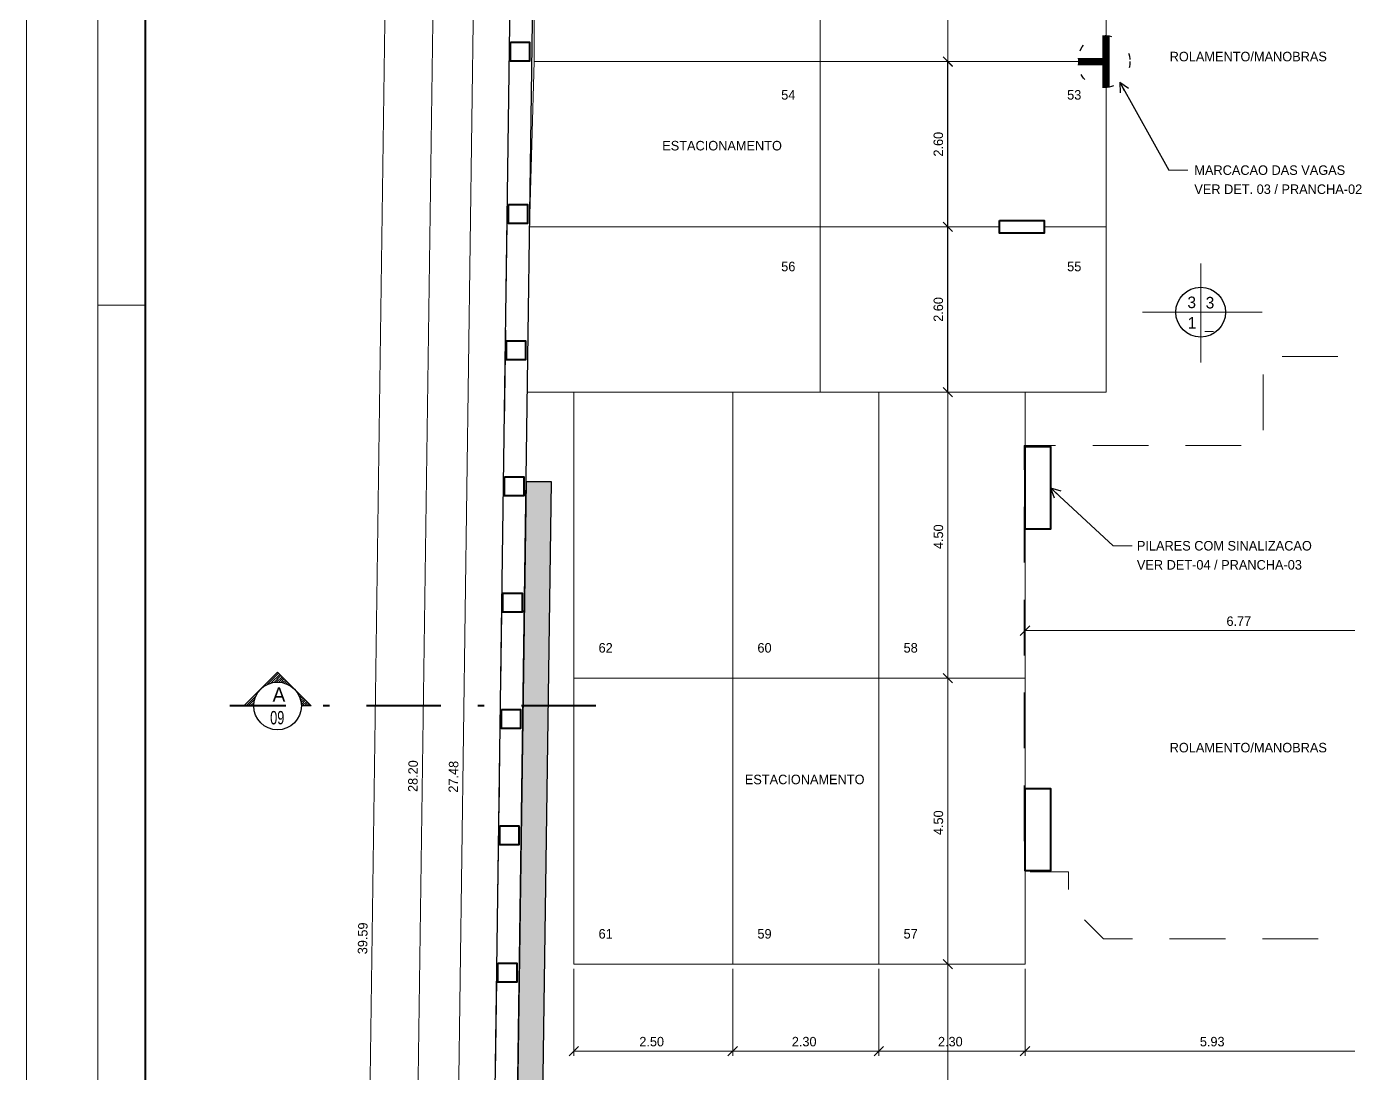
# Model space of a CAD drawing. Header units: metres. Extents: x -5.3 to 83.9, y -21.1 to 42.
# Drawn here: x -5.33 to 15.48, y 11.41 to 27.88 of the extents above; entities that cross this region are included whole.
import ezdxf
from ezdxf.enums import TextEntityAlignment as Align

# ---------------------------------------------------------------- set-up
doc = ezdxf.new("R2010")
doc.units = ezdxf.units.M
doc.header["$MEASUREMENT"] = 0
for name, pattern in [('DGN Style 1', [0.87779, 0.001461, -0.87633]), ('DGN Style 2', [1.46055, 0.87633, -0.58422]), ('DGN Style 3', [2.04477, 1.46055, -0.58422]), ('DGN Style 4', [2.33834, 1.16844, -0.58422, 0.001461, -0.58422])]:
    doc.linetypes.add(name, pattern=pattern)
for name, color, linetype, lineweight in [('Level 23', 7, 'Continuous', 0), ('Level 24', 7, 'Continuous', 0), ('Level 28', 7, 'Continuous', 0), ('Level 29', 7, 'Continuous', 0), ('Level 41', 7, 'Continuous', 0), ('Level 42', 7, 'Continuous', 0), ('Level 54', 7, 'Continuous', 0), ('Level 63', 7, 'Continuous', 0), ('Level 7', 7, 'Continuous', 0), ('Level 8', 7, 'Continuous', 0)]:
    doc.layers.add(name, color=color, linetype=linetype, lineweight=lineweight)
doc.styles.add('Style-CIVIL', font='CIVIL.shx')
doc.styles.add('Style-INTL_ENGINEERING', font='INTL_ENGINEERING.shx')
doc.dimstyles.get("Standard").update_dxf_attribs({"dimtxt": 0.18, "dimasz": 0.18, "dimexe": 0.18, "dimexo": 0.0625, "dimgap": 0.09, "dimtad": 0, "dimtih": 1, "dimtoh": 1, "dimdec": 4, "dimzin": 1, "dimdsep": 46, "dimtxsty": 'Standard', "dimcen": 0, "dimadec": 0, "dimazin": 0, "dimtfac": 1, "dimtdec": 4, "dimtofl": 0, "dimtmove": 0, "dimatfit": 3, "dimfxl": 0, "dimtolj": 1, "dimtzin": 1, "dimarcsym": 0})

# ---------------------------------------------------------------- blocks, each defined once
blk = doc.blocks.new('*D41')
at = {"layer": 'Defpoints'}
for p in [(8.09, 13.13), (9.175, 13.13), (9.175, 9.993), (8.541, 6.857)]:
    blk.add_point(p, dxfattribs=at)
at = {"layer": 'Level 23', "color": 2, "linetype": 'Continuous', "lineweight": 0}
for p, q in [((8.164, 13.13), (9.249, 13.13)), ((9.1, 13.204), (9.249, 13.055)), ((9.175, 6.857), (9.175, 13.13)), ((9.249, 6.782), (9.1, 6.931)), ((8.616, 6.857), (9.249, 6.857))]:
    blk.add_line(p, q, dxfattribs=at)
at = {"layer": 'Level 23', "color": 2, "linetype": 'Continuous', "lineweight": 0, "style": 'Style-INTL_ENGINEERING'}
blk.add_text('6.27', height=0.1492, rotation=90, dxfattribs=at).set_placement((9.026, 9.776), align=Align.MIDDLE_LEFT)
blk = doc.blocks.new('_Oblique')
at = {"color": 0, "linetype": 'ByBlock', "lineweight": -2}
blk.add_line((0.5, 0.5), (-0.5, -0.5), dxfattribs=at)
blk = doc.blocks.new('*D42')
at = {"layer": 'Defpoints'}
for p in [(9.175, 17.63), (9.24, 17.63), (9.175, 15.38), (8.09, 13.13)]:
    blk.add_point(p, dxfattribs=at)
at = {"layer": 'Level 23', "color": 2, "linetype": 'Continuous', "lineweight": 0}
for p, q in [((9.1, 17.704), (9.249, 17.555)), ((9.165, 17.63), (9.1, 17.63)), ((9.175, 13.13), (9.175, 17.63)), ((8.164, 13.13), (9.249, 13.13)), ((9.249, 13.055), (9.1, 13.204))]:
    blk.add_line(p, q, dxfattribs=at)
at = {"layer": 'Level 23', "color": 2, "linetype": 'Continuous', "lineweight": 0, "style": 'Style-INTL_ENGINEERING'}
blk.add_text('4.50', height=0.1492, rotation=90, dxfattribs=at).set_placement((9.026, 15.16), align=Align.MIDDLE_LEFT)
blk = doc.blocks.new('*D43')
at = {"layer": 'Defpoints'}
for p in [(9.175, 22.13), (9.414, 22.13), (9.175, 19.88), (9.24, 17.63)]:
    blk.add_point(p, dxfattribs=at)
at = {"layer": 'Level 23', "color": 2, "linetype": 'Continuous', "lineweight": 0}
for p, q in [((9.1, 22.204), (9.249, 22.055)), ((9.34, 22.13), (9.1, 22.13)), ((9.175, 17.63), (9.175, 22.13)), ((9.249, 17.555), (9.1, 17.704)), ((9.165, 17.63), (9.1, 17.63))]:
    blk.add_line(p, q, dxfattribs=at)
at = {"layer": 'Level 23', "color": 2, "linetype": 'Continuous', "lineweight": 0, "style": 'Style-INTL_ENGINEERING'}
blk.add_text('4.50', height=0.1492, rotation=90, dxfattribs=at).set_placement((9.026, 19.66), align=Align.MIDDLE_LEFT)
blk = doc.blocks.new('*D44')
at = {"layer": 'Defpoints', "color": 0, "linetype": 'Continuous', "lineweight": 13}
for p in [(9.175, 24.73), (9.99, 24.73), (9.414, 22.13)]:
    blk.add_point(p, dxfattribs=at)
at = {"layer": 'Level 23', "color": 2, "linetype": 'Continuous', "lineweight": 0}
for p, q in [((9.915, 24.73), (9.1, 24.73)), ((9.34, 22.13), (9.1, 22.13))]:
    blk.add_line(p, q, dxfattribs=at)
at = {"layer": 'Level 23', "color": 0, "linetype": 'Continuous', "lineweight": -2}
blk.add_line((9.175, 22.13), (9.175, 24.73), dxfattribs=at)
at = {"layer": 'Level 23', "color": 0, "linetype": 'Continuous', "lineweight": -2, "xscale": 0.14925, "yscale": 0.14925, "zscale": 0.14925}
for p, rotation in [((9.175, 24.73), 90), ((9.175, 22.13), 270)]:
    blk.add_blockref('_Oblique', p, dxfattribs=dict(at, rotation=rotation))
at = {"layer": 'Level 23', "color": 0, "linetype": 'Continuous', "lineweight": 0, "insert": (9.026, 23.43), "char_height": 0.1492, "attachment_point": 5, "rotation": 90, "style": 'Style-INTL_ENGINEERING'}
blk.add_mtext('2.60', dxfattribs=at)
blk = doc.blocks.new('*D45')
at = {"layer": 'Defpoints', "color": 0, "linetype": 'Continuous', "lineweight": 13}
for p in [(9.175, 27.33), (9.414, 27.33), (9.99, 24.73)]:
    blk.add_point(p, dxfattribs=at)
at = {"layer": 'Level 23', "color": 2, "linetype": 'Continuous', "lineweight": 0}
for p, q in [((9.34, 27.33), (9.1, 27.33)), ((9.915, 24.73), (9.1, 24.73))]:
    blk.add_line(p, q, dxfattribs=at)
at = {"layer": 'Level 23', "color": 0, "linetype": 'Continuous', "lineweight": -2}
blk.add_line((9.175, 24.73), (9.175, 27.33), dxfattribs=at)
at = {"layer": 'Level 23', "color": 0, "linetype": 'Continuous', "lineweight": -2, "xscale": 0.14925, "yscale": 0.14925, "zscale": 0.14925}
for p, rotation in [((9.175, 27.33), 90), ((9.175, 24.73), 270)]:
    blk.add_blockref('_Oblique', p, dxfattribs=dict(at, rotation=rotation))
at = {"layer": 'Level 23', "color": 0, "linetype": 'Continuous', "lineweight": 0, "insert": (9.026, 26.03), "char_height": 0.1492, "attachment_point": 5, "rotation": 90, "style": 'Style-INTL_ENGINEERING'}
blk.add_mtext('2.60', dxfattribs=at)
blk = doc.blocks.new('*D46')
at = {"layer": 'Defpoints'}
for p in [(9.175, 29.83), (9.414, 29.83), (9.175, 28.58), (9.414, 27.33)]:
    blk.add_point(p, dxfattribs=at)
at = {"layer": 'Level 23', "color": 2, "linetype": 'Continuous', "lineweight": 0}
for p, q in [((9.1, 29.904), (9.249, 29.755)), ((9.34, 29.83), (9.1, 29.83)), ((9.175, 27.33), (9.175, 29.83)), ((9.249, 27.255), (9.1, 27.404)), ((9.34, 27.33), (9.1, 27.33))]:
    blk.add_line(p, q, dxfattribs=at)
at = {"layer": 'Level 23', "color": 2, "linetype": 'Continuous', "lineweight": 0, "style": 'Style-INTL_ENGINEERING'}
blk.add_text('2.50', height=0.1492, rotation=90, dxfattribs=at).set_placement((9.026, 28.36), align=Align.MIDDLE_LEFT)
blk = doc.blocks.new('*D57')
at = {"layer": 'Defpoints'}
for p in [(2.358, 33.328), (0.116, 13.564), (-0.158, -6.228), (1.811, -6.255)]:
    blk.add_point(p, dxfattribs=at)
at = {"layer": 'Level 23', "color": 2, "linetype": 'Continuous', "lineweight": 0}
for p, q in [((0.389, 33.356), (-0.158, -6.228)), ((2.284, 33.33), (0.315, 33.357)), ((0.316, 33.431), (0.463, 33.28)), ((1.737, -6.254), (-0.232, -6.227)), ((-0.084, -6.303), (-0.231, -6.152))]:
    blk.add_line(p, q, dxfattribs=at)
at = {"layer": 'Level 23', "color": 2, "linetype": 'Continuous', "lineweight": 0, "style": 'Style-INTL_ENGINEERING'}
blk.add_text('39.59', height=0.1492, rotation=89.2083, dxfattribs=at).set_placement((-0.037, 13.285), align=Align.MIDDLE_LEFT)
blk = doc.blocks.new('*D59')
at = {"layer": 'Defpoints'}
for p in [(2.664, 29.83), (1.543, 16.106), (1.353, 2.369), (2.282, 2.357)]:
    blk.add_point(p, dxfattribs=at)
at = {"layer": 'Level 23', "color": 2, "linetype": 'Continuous', "lineweight": 0}
for p, q in [((1.733, 29.842), (1.353, 2.369)), ((2.59, 29.831), (1.659, 29.844)), ((1.66, 29.918), (1.807, 29.767)), ((2.208, 2.358), (1.279, 2.37)), ((1.427, 2.294), (1.28, 2.445))]:
    blk.add_line(p, q, dxfattribs=at)
at = {"layer": 'Level 23', "color": 2, "linetype": 'Continuous', "lineweight": 0, "style": 'Style-INTL_ENGINEERING'}
blk.add_text('27.48', height=0.1492, rotation=89.2083, dxfattribs=at).set_placement((1.391, 15.828), align=Align.MIDDLE_LEFT)
blk = doc.blocks.new('*D62')
at = {"layer": 'Defpoints'}
for p in [(2.314, 30.204), (0.907, 16.122), (0.712, 2.023), (1.925, 2.007)]:
    blk.add_point(p, dxfattribs=at)
at = {"layer": 'Level 23', "color": 2, "linetype": 'Continuous', "lineweight": 0}
for p, q in [((1.102, 30.221), (0.712, 2.023)), ((1.028, 30.296), (1.175, 30.145)), ((2.24, 30.205), (1.028, 30.222)), ((0.786, 1.948), (0.639, 2.099)), ((1.851, 2.008), (0.638, 2.024))]:
    blk.add_line(p, q, dxfattribs=at)
at = {"layer": 'Level 23', "color": 2, "linetype": 'Continuous', "lineweight": 0, "style": 'Style-INTL_ENGINEERING'}
blk.add_text('28.20', height=0.1492, rotation=89.2083, dxfattribs=at).set_placement((0.754, 15.838), align=Align.MIDDLE_LEFT)
blk = doc.blocks.new('*D118')
at = {"layer": 'Defpoints'}
for p in [(5.79, 13.13), (8.09, 13.13), (6.94, 11.761), (8.09, 11.761)]:
    blk.add_point(p, dxfattribs=at)
at = {"layer": 'Level 23', "color": 2, "linetype": 'Continuous', "lineweight": 0}
for p, q in [((5.79, 13.055), (5.79, 11.687)), ((8.09, 13.055), (8.09, 11.687)), ((5.715, 11.686), (5.864, 11.835)), ((5.79, 11.761), (8.09, 11.761)), ((8.164, 11.835), (8.015, 11.686))]:
    blk.add_line(p, q, dxfattribs=at)
at = {"layer": 'Level 23', "color": 2, "linetype": 'Continuous', "lineweight": 0, "style": 'Style-INTL_ENGINEERING'}
blk.add_text('2.30', height=0.1492, dxfattribs=at).set_placement((6.72, 11.91), align=Align.MIDDLE_LEFT)
blk = doc.blocks.new('*D119')
at = {"layer": 'Defpoints'}
for p in [(8.09, 13.13), (10.39, 13.13), (9.24, 11.761), (10.39, 11.761)]:
    blk.add_point(p, dxfattribs=at)
at = {"layer": 'Level 23', "color": 2, "linetype": 'Continuous', "lineweight": 0}
for p, q in [((8.09, 13.055), (8.09, 11.687)), ((10.39, 13.055), (10.39, 11.687)), ((8.015, 11.686), (8.164, 11.835)), ((8.09, 11.761), (10.39, 11.761)), ((10.464, 11.835), (10.315, 11.686))]:
    blk.add_line(p, q, dxfattribs=at)
at = {"layer": 'Level 23', "color": 2, "linetype": 'Continuous', "lineweight": 0, "style": 'Style-INTL_ENGINEERING'}
blk.add_text('2.30', height=0.1492, dxfattribs=at).set_placement((9.02, 11.91), align=Align.MIDDLE_LEFT)
blk = doc.blocks.new('*D120')
at = {"layer": 'Defpoints'}
for p in [(16.32, 13.545), (10.39, 13.13), (13.355, 11.761), (16.32, 11.761)]:
    blk.add_point(p, dxfattribs=at)
at = {"layer": 'Level 23', "color": 2, "linetype": 'Continuous', "lineweight": 0}
for p, q in [((16.32, 13.47), (16.32, 11.687)), ((10.39, 13.055), (10.39, 11.687)), ((10.315, 11.686), (10.464, 11.835)), ((10.39, 11.761), (16.32, 11.761)), ((16.394, 11.835), (16.245, 11.686))]:
    blk.add_line(p, q, dxfattribs=at)
at = {"layer": 'Level 23', "color": 2, "linetype": 'Continuous', "lineweight": 0, "style": 'Style-INTL_ENGINEERING'}
blk.add_text('5.93', height=0.1492, dxfattribs=at).set_placement((13.141, 11.91), align=Align.MIDDLE_LEFT)
blk = doc.blocks.new('*D117')
at = {"layer": 'Defpoints'}
for p in [(3.29, 13.13), (5.79, 13.13), (4.54, 11.761), (5.79, 11.761)]:
    blk.add_point(p, dxfattribs=at)
at = {"layer": 'Level 23', "color": 2, "linetype": 'Continuous', "lineweight": 0}
for p, q in [((3.29, 13.055), (3.29, 11.687)), ((5.79, 13.055), (5.79, 11.687)), ((3.215, 11.686), (3.364, 11.835)), ((3.29, 11.761), (5.79, 11.761)), ((5.864, 11.835), (5.715, 11.686))]:
    blk.add_line(p, q, dxfattribs=at)
at = {"layer": 'Level 23', "color": 2, "linetype": 'Continuous', "lineweight": 0, "style": 'Style-INTL_ENGINEERING'}
blk.add_text('2.50', height=0.1492, dxfattribs=at).set_placement((4.32, 11.91), align=Align.MIDDLE_LEFT)
blk = doc.blocks.new('*D188')
at = {"layer": 'Defpoints'}
for p in [(10.39, 18.377), (13.777, 18.377), (10.39, 17.63), (17.164, 17.409)]:
    blk.add_point(p, dxfattribs=at)
at = {"layer": 'Level 23', "color": 2, "linetype": 'Continuous', "lineweight": 0}
for p, q in [((10.315, 18.302), (10.464, 18.451)), ((10.39, 17.704), (10.39, 18.451)), ((17.164, 18.377), (10.39, 18.377)), ((17.239, 18.451), (17.09, 18.302)), ((17.164, 17.483), (17.164, 18.451))]:
    blk.add_line(p, q, dxfattribs=at)
at = {"layer": 'Level 23', "color": 2, "linetype": 'Continuous', "lineweight": 0, "style": 'Style-INTL_ENGINEERING'}
blk.add_text('6.77', height=0.1492, dxfattribs=at).set_placement((13.56, 18.525), align=Align.MIDDLE_LEFT)
blk = doc.blocks.new('*U225')
at = {"layer": 'Level 28', "color": 2, "linetype": 'Continuous', "lineweight": 30}
for p, q in [((-32.174, -0.068), (-31.644, 0.462)), ((-31.644, 0.462), (-31.114, -0.067)), ((-32.02, -0.068), (-32.174, -0.068)), ((-31.114, -0.067), (-31.269, -0.068))]:
    blk.add_line(p, q, dxfattribs=at)
at = {"layer": 'Level 28', "color": 2, "linetype": 'Continuous', "lineweight": 13}
for p, q in [((-31.801, 0.274), (-31.628, 0.446)), ((-31.745, 0.294), (-31.611, 0.428)), ((-31.7, 0.303), (-31.592, 0.412)), ((-31.661, 0.307), (-31.574, 0.393)), ((-31.626, 0.307), (-31.556, 0.375)), ((-31.594, 0.304), (-31.54, 0.358)), ((-31.563, 0.299), (-31.521, 0.338)), ((-31.535, 0.292), (-31.503, 0.323)), ((-31.508, 0.283), (-31.485, 0.305)), ((-31.484, 0.272), (-31.469, 0.287)), ((-31.46, 0.26), (-31.451, 0.269)), ((-31.439, 0.246), (-31.433, 0.252)), ((-31.418, 0.232), (-31.415, 0.234)), ((-31.399, 0.216), (-31.397, 0.217)), ((-32.141, -0.067), (-31.986, 0.089)), ((-32.105, -0.067), (-32.007, 0.034)), ((-31.347, 0.161), (-31.344, 0.164)), ((-31.333, 0.14), (-31.327, 0.146)), ((-31.319, 0.119), (-31.309, 0.128)), ((-31.307, 0.095), (-31.292, 0.11)), ((-31.295, 0.071), (-31.274, 0.093)), ((-31.286, 0.045), (-31.256, 0.074)), ((-31.278, 0.017), (-31.238, 0.058)), ((-31.272, -0.013), (-31.223, 0.039)), ((-31.269, -0.044), (-31.204, 0.021)), ((-31.257, -0.067), (-31.185, 0.004)), ((-32.07, -0.067), (-32.015, -0.011)), ((-32.034, -0.068), (-32.018, -0.05)), ((-31.222, -0.068), (-31.167, -0.013)), ((-31.187, -0.067), (-31.149, -0.031)), ((-31.151, -0.067), (-31.134, -0.049)), ((-31.116, -0.067), (-31.115, -0.067))]:
    blk.add_line(p, q, dxfattribs=at)
at = {"layer": 'Level 28', "color": 2, "linetype": 'DGN Style 4', "lineweight": 40}
blk.add_line((-26.638, -0.066), (-32.394, -0.067), dxfattribs=at)
at = {"layer": 'Level 28', "color": 2, "linetype": 'Continuous', "lineweight": 30}
blk.add_circle((-31.645, -0.068), 0.375, dxfattribs=at)
at = {"layer": 'Level 28', "color": 2, "linetype": 'Continuous', "lineweight": 13}
blk.add_arc((-31.645, -0.068), 0.375, 0.0007, 180.0007, dxfattribs=at)
for p in [(-31.38, 0.198), (-31.362, 0.18)]:
    blk.add_point(p, dxfattribs=at)
at = {"layer": 'Level 28', "color": 2, "linetype": 'Continuous', "lineweight": 30, "style": 'Style-INTL_ENGINEERING'}
blk.add_text('A', height=0.225, rotation=0.0007, dxfattribs=at).set_placement((-31.723, -0.001))
at = {"layer": 'Level 28', "color": 2, "linetype": 'Continuous', "lineweight": 13, "style": 'Style-INTL_ENGINEERING', "width": 0.714283}
blk.add_text('09', height=0.21, rotation=0.0007, dxfattribs=at).set_placement((-31.538, -0.252), align=Align.MIDDLE_RIGHT)
blk = doc.blocks.new('*U229')
at = {"layer": 'Level 24', "color": 30, "linetype": 'Continuous', "lineweight": 0}
for p, q in [((-0.113, 0.896), (0.112, 0.896)), ((-0.113, 0.866), (0.112, 0.866)), ((-0.113, 0.836), (0.112, 0.836)), ((-0.113, 0.806), (0.112, 0.806)), ((-0.113, 0.776), (0.112, 0.776)), ((-0.113, 0.746), (0.112, 0.746)), ((-0.113, 0.716), (0.112, 0.716)), ((-0.113, 0.686), (0.112, 0.686)), ((-0.113, 0.656), (0.112, 0.656)), ((-0.113, 0.626), (0.112, 0.626)), ((-0.113, 0.596), (0.112, 0.596)), ((-0.113, 0.566), (0.112, 0.566)), ((-0.113, 0.536), (0.112, 0.536)), ((-0.113, 0.506), (0.112, 0.506)), ((-0.113, 0.476), (0.112, 0.476)), ((-0.917, 0.033), (-0.917, -0.124)), ((-0.887, 0.033), (-0.887, -0.192)), ((-0.857, 0.033), (-0.857, -0.192)), ((-0.827, 0.033), (-0.827, -0.192)), ((-0.797, 0.033), (-0.796, -0.192)), ((-0.767, 0.033), (-0.767, -0.192)), ((-0.737, 0.033), (-0.737, -0.192)), ((-0.707, 0.033), (-0.707, -0.192)), ((-0.677, 0.033), (-0.677, -0.192)), ((-0.647, 0.033), (-0.647, -0.192)), ((-0.617, 0.033), (-0.617, -0.192)), ((-0.587, 0.033), (-0.587, -0.192)), ((-0.557, 0.033), (-0.557, -0.192)), ((-0.527, 0.033), (-0.527, -0.192)), ((-0.497, 0.033), (-0.496, -0.192)), ((-0.467, 0.033), (-0.467, -0.192)), ((-0.437, 0.033), (-0.437, -0.192)), ((-0.407, 0.033), (-0.407, -0.192)), ((-0.377, 0.033), (-0.377, -0.192)), ((-0.347, 0.033), (-0.346, -0.192)), ((-0.317, 0.033), (-0.317, -0.192)), ((-0.287, 0.033), (-0.287, -0.192)), ((-0.257, 0.033), (-0.257, -0.192)), ((-0.227, 0.033), (-0.227, -0.192)), ((-0.197, 0.033), (-0.196, -0.192)), ((-0.167, 0.033), (-0.167, -0.192)), ((-0.137, 0.033), (-0.137, -0.192)), ((-0.113, 0.356), (0.112, 0.356)), ((-0.113, 0.326), (0.112, 0.326)), ((-0.113, 0.266), (0.112, 0.266)), ((-0.113, 0.236), (0.112, 0.236)), ((-0.113, 0.206), (0.112, 0.206)), ((-0.113, 0.176), (0.112, 0.176)), ((-0.113, 0.146), (0.112, 0.146)), ((-0.113, 0.116), (0.112, 0.116)), ((-0.113, 0.086), (0.112, 0.086)), ((-0.113, 0.056), (0.112, 0.056)), ((-0.112, 0.446), (0.112, 0.446)), ((-0.113, 0.416), (0.112, 0.416)), ((-0.113, 0.386), (0.112, 0.386)), ((-0.113, 0.296), (0.112, 0.296)), ((-0.107, 0.033), (-0.107, -0.192)), ((-0.077, 0.033), (-0.077, -0.192)), ((-0.046, 0.033), (-0.046, -0.192)), ((-0.017, 0.033), (-0.017, -0.192)), ((0.013, 0.033), (0.013, -0.192)), ((0.043, 0.033), (0.043, -0.192)), ((0.073, 0.033), (0.073, -0.192)), ((0.103, 0.033), (0.104, -0.192)), ((0.133, 0.033), (0.133, -0.192)), ((0.163, 0.033), (0.163, -0.192)), ((0.193, 0.033), (0.193, -0.192)), ((0.223, 0.033), (0.223, -0.192)), ((0.253, 0.033), (0.254, -0.192)), ((0.283, 0.033), (0.283, -0.192)), ((0.313, 0.033), (0.313, -0.192)), ((0.343, 0.033), (0.343, -0.192)), ((0.373, 0.033), (0.373, -0.192)), ((0.403, 0.033), (0.404, -0.192)), ((0.433, 0.033), (0.433, -0.192)), ((0.463, 0.033), (0.463, -0.192)), ((0.493, 0.033), (0.493, -0.192)), ((0.523, 0.033), (0.523, -0.192)), ((0.553, 0.033), (0.554, -0.192)), ((0.583, 0.033), (0.583, -0.192)), ((0.613, 0.033), (0.613, -0.192)), ((0.643, 0.033), (0.643, -0.192)), ((0.673, 0.033), (0.673, -0.192)), ((0.703, 0.033), (0.704, -0.192)), ((0.733, 0.033), (0.733, -0.192)), ((0.763, 0.033), (0.763, -0.192)), ((0.793, 0.033), (0.793, -0.192)), ((0.823, 0.033), (0.823, -0.192)), ((0.853, 0.033), (0.854, -0.192)), ((0.883, 0.033), (0.883, -0.192)), ((0.913, 0.033), (0.913, -0.145))]:
    blk.add_line(p, q, dxfattribs=at)
at = {"layer": 'Level 24', "color": 30, "linetype": 'Continuous', "lineweight": 0, "flags": 128}
for points in [[(-0.113, 0.918), (-0.113, 0.033), (0.112, 0.033), (0.112, 0.918)], [(-0.924, 0.033), (0.924, 0.033)], [(0.905, -0.192), (-0.905, -0.192)]]:
    blk.add_lwpolyline(points, dxfattribs=at)
at = {"layer": 'Level 24', "color": 7, "linetype": 'DGN Style 1', "lineweight": 30}
blk.add_circle((0, 0), 0.925, dxfattribs=at)
blk = doc.blocks.new('TerminatorOpen')
at = {"color": 0, "linetype": 'ByBlock', "lineweight": -2}
for q in [(-1, 0.5), (-1, 0), (-1, -0.5)]:
    blk.add_line((0, 0), q, dxfattribs=at)
blk = doc.blocks.new('INDESP')
at = {"linetype": 'Continuous', "lineweight": 0}
for p, q in [((0.01506, -0.01301), (0.01506, 0.01257)), ((0, 0), (0.03099, 0))]:
    blk.add_line(p, q, dxfattribs=at)
at = {"linetype": 'Continuous', "lineweight": 13}
blk.add_line((0.0221, 0), (0.02212, 0.00002), dxfattribs=at)
at = {"linetype": 'Continuous', "lineweight": 30}
blk.add_circle((0.01506, -0.00001), 0.00645, dxfattribs=at)
at = {"linetype": 'Continuous', "lineweight": 30, "style": 'Style-CIVIL'}
for p in [(0.01162, 0.00103), (0.01636, 0.00095)]:
    blk.add_text('3', height=0.003, dxfattribs=at).set_placement(p)
for tag, p in [('INDESP_479988', (0.01169, -0.00428)), ('INDESP_479989', (0.01613, -0.00428))]:
    blk.add_attdef(tag, p, '', height=0.003, dxfattribs=at)

msp = doc.modelspace()

# ---------------------------------------------------------------- hatches: boundary and pattern name
at = {"layer": 'Level 42', "linetype": 'Continuous', "lineweight": 30}
h = msp.add_hatch(dxfattribs=at)
h.set_pattern_fill('AR-CONC', scale=0.05, style=0)
h.set_pattern_definition([(50, (2.3713, 8.7563), (0.35863, -0.031376), [0.0375, -0.4125]), (355, (2.3713, 8.7563), (-0.069376, 0.376096), [0.03, -0.33]), (100.4514, (2.40117, 8.7537), (0.289255, 0.34472), [0.03187, -0.350571]), (46.184, (2.3713, 8.8563), (0.53362, -0.08276), [0.05625, -0.61875]), (96.6356, (2.41576, 8.8494), (0.467331, 0.48706), [0.047805, -0.525857]), (351.184, (2.3713, 8.8563), (0.46733, 0.48706), [0.045, -0.495]), (21, (2.4213, 8.8313), (0.2984535, -0.2013094), [0.0375, -0.4125]), (326, (2.4213, 8.8313), (0.121658, 0.362575), [0.03, -0.33]), (71.4514, (2.44616, 8.81453), (0.420111, 0.161265), [0.03187, -0.350571]), (37.5, (2.37129, 8.75631), (0.0060799, 0.1664469), [0, -0.326, 0, -0.335, 0, -0.33125]), (7.5, (2.37129, 8.75631), (0.1315348, 0.1972059), [0, -0.191, 0, -0.3185, 0, -0.12625]), (327.5, (2.25979, 8.75631), (0.2669112, -0.0112774), [0, -0.125, 0, -0.39, 0, -0.5175]), (317.5, (2.20979, 8.7563), (0.291593, 0.0500525), [0, -0.1625, 0, -0.259, 0, -0.3675])])
h.paths.add_polyline_path([(2.371, 8.756), (2.771, 8.756), (2.937, 20.72), (2.537, 20.72)])

# ---------------------------------------------------------------- linework, layer by layer
at = {"layer": 'Level 24', "color": 2, "linetype": 'Continuous', "lineweight": 0}
for p, q in [((12.652, 25.622), (12.952, 25.622)), ((12.075, 19.712), (11.775, 19.712))]:
    msp.add_line(p, q, dxfattribs=at)
at = {"layer": 'Level 41', "color": 91, "linetype": 'Continuous', "lineweight": 40, "flags": 128}
for points in [[(9.99, 24.83), (10.69, 24.83), (10.69, 24.63), (9.99, 24.63)], [(10.39, 21.275), (10.79, 21.275), (10.79, 19.975), (10.39, 19.975)], [(10.39, 15.895), (10.79, 15.895), (10.79, 14.595), (10.39, 14.595)]]:
    msp.add_lwpolyline(points, close=True, dxfattribs=at)
at = {"layer": 'Level 42', "color": 2, "linetype": 'Continuous', "lineweight": 40, "flags": 128}
for points in [[(2.294, 27.635), (2.594, 27.635), (2.594, 27.335), (2.294, 27.335)], [(2.259, 25.08), (2.559, 25.08), (2.559, 24.78), (2.259, 24.78)], [(9.99, 24.83), (10.69, 24.83), (10.69, 24.63), (9.99, 24.63)], [(2.229, 22.935), (2.529, 22.935), (2.529, 22.635), (2.229, 22.635)], [(10.39, 21.275), (10.79, 21.275), (10.79, 19.975), (10.39, 19.975)], [(2.2, 20.795), (2.5, 20.795), (2.5, 20.495), (2.2, 20.495)], [(2.174, 18.965), (2.474, 18.965), (2.474, 18.665), (2.174, 18.665)], [(2.149, 17.135), (2.449, 17.135), (2.449, 16.835), (2.149, 16.835)], [(10.39, 15.895), (10.79, 15.895), (10.79, 14.595), (10.39, 14.595)], [(2.124, 15.305), (2.424, 15.305), (2.424, 15.005), (2.124, 15.005)], [(2.094, 13.145), (2.394, 13.145), (2.394, 12.845), (2.094, 12.845)]]:
    msp.add_lwpolyline(points, close=True, dxfattribs=at)
at = {"layer": 'Level 42', "color": 7, "linetype": 'Continuous', "lineweight": 30, "flags": 128}
msp.add_lwpolyline([(2.371, 8.756), (2.771, 8.756), (2.937, 20.72), (2.537, 20.72)], close=True, dxfattribs=at)
at = {"layer": 'Level 54', "color": 131, "linetype": 'DGN Style 3', "lineweight": 0, "flags": 128}
msp.add_lwpolyline([(2.358, 33.328), (1.811, -6.255), (18.717, -6.212), (31.612, -6.518), (38.43, -6.548), (45.404, -6.752), (59.403, -7.053), (58.938, 33.63), (45.693, 33.468), (39.328, 33.473), (32.09, 33.353), (18.933, 33.013)], close=True, dxfattribs=at)
at = {"layer": 'Level 63', "color": 131, "linetype": 'Continuous', "lineweight": 0}
for p, q in [((-4.2, 1.22), (-4.2, 42.021)), ((-4.2, 23.495), (-3.45, 23.495))]:
    msp.add_line(p, q, dxfattribs=at)
at = {"layer": 'Level 63', "color": 131, "linetype": 'Continuous', "lineweight": 40}
msp.add_line((-3.45, -20.305), (-3.45, 41.271), dxfattribs=at)
at = {"layer": 'Level 63', "color": 131, "linetype": 'Continuous', "lineweight": 0, "flags": 128}
msp.add_lwpolyline([(83.851, 42.02), (-5.325, 42.02), (-5.325, -21.055), (83.851, -21.055)], close=True, dxfattribs=at)
at = {"layer": 'Level 63', "color": 131, "linetype": 'Continuous', "lineweight": 13, "flags": 128}
msp.add_lwpolyline([(75.601, -20.306), (-3.45, -20.306), (-3.45, 41.271), (75.601, 41.271)], close=True, dxfattribs=at)
at = {"layer": 'Level 7', "color": 7, "linetype": 'Continuous', "lineweight": 30}
msp.add_line((2.282, 2.357), (2.664, 29.854), dxfattribs=at)
at = {"layer": 'Level 7', "color": 7, "linetype": 'Continuous', "lineweight": 30, "flags": 128}
msp.add_lwpolyline([(59.296, 2.007), (1.925, 2.007), (2.314, 30.204)], dxfattribs=at)
at = {"layer": 'Level 8', "color": 7, "linetype": 'Continuous', "lineweight": 13, "flags": 128}
for points in [[(2.664, 29.83), (2.664, 27.33), (7.164, 27.33), (7.164, 29.83)], [(7.164, 29.83), (7.164, 27.33), (11.664, 27.33), (11.664, 29.83)], [(2.664, 27.33), (2.593, 24.73), (7.164, 24.73), (7.164, 27.33)], [(2.593, 24.73), (2.557, 22.13), (7.164, 22.13), (7.164, 24.73)], [(5.79, 22.13), (3.29, 22.13), (3.29, 17.63), (5.79, 17.63)], [(8.09, 22.13), (5.79, 22.13), (5.79, 17.63), (8.09, 17.63)], [(10.39, 22.13), (8.09, 22.13), (8.09, 17.63), (10.39, 17.63)], [(5.79, 17.63), (3.29, 17.63), (3.29, 13.13), (5.79, 13.13)], [(8.09, 17.63), (5.79, 17.63), (5.79, 13.13), (8.09, 13.13)], [(10.39, 17.63), (8.09, 17.63), (8.09, 13.13), (10.39, 13.13)]]:
    msp.add_lwpolyline(points, close=True, dxfattribs=at)
for points in [[(10.69, 24.73), (11.664, 24.73), (11.664, 27.33), (7.164, 27.33), (7.164, 24.73), (9.99, 24.73)], [(9.99, 24.73), (7.164, 24.73), (7.164, 22.13), (11.664, 22.13), (11.664, 24.73), (10.69, 24.73)]]:
    msp.add_lwpolyline(points, dxfattribs=at)
at = {"layer": 'Level 8', "color": 7, "linetype": 'DGN Style 2', "lineweight": 0, "flags": 128}
msp.add_lwpolyline([(33.725, 21.939), (38.035, 21.939), (38.035, 22.689), (46.865, 22.689), (46.865, 21.289), (50.625, 21.289), (50.625, 14.579), (49.925, 14.579), (49.925, 14.079), (49.375, 13.529), (39.847, 13.529), (39.227, 12.909), (31.911, 12.909), (31.694, 13.126), (29.305, 13.126), (29.088, 12.909), (21.772, 12.909), (21.152, 13.529), (11.625, 13.529), (11.075, 14.079), (11.075, 14.579), (10.375, 14.579), (10.375, 21.289), (14.135, 21.289), (14.135, 22.689), (22.965, 22.689), (22.965, 21.939), (27.274, 21.939), (27.274, 26.725), (33.724, 26.725), (33.725, 21.939)], dxfattribs=at)

# ---------------------------------------------------------------- block references
at = {"layer": 'Level 24', "color": 7, "linetype": 'DGN Style 1', "lineweight": 30, "xscale": 0.4443999482362004, "yscale": 0.4443999482362004, "zscale": 0.4443999482362004, "rotation": 90.00240148288783}
msp.add_blockref('*U229', (11.629, 27.33), dxfattribs=at)
at = {"layer": 'Level 28', "color": 2, "linetype": 'Continuous', "lineweight": 30}
msp.add_blockref('*U225', (30.271, 17.259), dxfattribs=at)
at = {"layer": 'Level 29', "color": 4, "linetype": 'Continuous', "lineweight": 30}
ref = msp.add_blockref('INDESP', (12.239, 23.388), dxfattribs=dict(at, xscale=60.75003259634549, yscale=60.75003259634549, zscale=60.75003259634549))
ref.add_attrib('INDESP_479988', '1', (12.949, 23.128), dxfattribs={"color": 4, "linetype": 'Continuous', "lineweight": 30, "height": 0.182, "style": 'Style-CIVIL'})
ref.add_attrib('INDESP_479989', '_', (13.219, 23.128), dxfattribs={"color": 4, "linetype": 'Continuous', "lineweight": 30, "height": 0.182, "style": 'Style-CIVIL'})

# ---------------------------------------------------------------- texts
at = {"layer": 'Level 24', "color": 2, "linetype": 'Continuous', "lineweight": 13, "char_height": 0.15}
for s, insert, attachment_point, line_spacing_factor, style in [('ROLAMENTO/MANOBRAS\\P', (13.903, 27.408), 5, 1.200006, 'Style-INTL_ENGINEERING'), ('54\\P', (6.664, 26.805), 5, 1.200006, 'Style-INTL_ENGINEERING'), ('53\\P', (11.164, 26.805), 5, 1.200006, 'Style-INTL_ENGINEERING'), ('ESTACIONAMENTO\\P', (5.622, 26.006), 5, 1.200006, 'Style-INTL_ENGINEERING'), ('MARCACAO DAS VAGAS\\PVER DET. 03 / PRANCHA-02\\P', (13.054, 25.697), 1, 1.2, 'Style-CIVIL'), ('56\\P', (6.664, 24.105), 5, 1.200006, 'Style-INTL_ENGINEERING'), ('55\\P', (11.164, 24.105), 5, 1.200006, 'Style-INTL_ENGINEERING'), ('PILARES COM SINALIZACAO\\PVER DET-04 / PRANCHA-03\\P', (12.15, 19.787), 1, 1.2, 'Style-CIVIL'), ('62\\P', (3.79, 18.105), 5, 1.200006, 'Style-INTL_ENGINEERING'), ('60\\P', (6.29, 18.105), 5, 1.200006, 'Style-INTL_ENGINEERING'), ('58\\P', (8.59, 18.105), 5, 1.200006, 'Style-INTL_ENGINEERING'), ('ROLAMENTO/MANOBRAS\\P', (13.903, 16.535), 5, 1.200006, 'Style-INTL_ENGINEERING'), ('ESTACIONAMENTO\\P', (6.922, 16.034), 5, 1.200006, 'Style-INTL_ENGINEERING'), ('61\\P', (3.79, 13.605), 5, 1.200006, 'Style-INTL_ENGINEERING'), ('59\\P', (6.29, 13.605), 5, 1.200006, 'Style-INTL_ENGINEERING'), ('57\\P', (8.59, 13.605), 5, 1.200006, 'Style-INTL_ENGINEERING')]:
    msp.add_mtext(s, dxfattribs=dict(at, insert=insert, attachment_point=attachment_point, line_spacing_factor=line_spacing_factor, style=style))

# ---------------------------------------------------------------- dimensions: what is measured, and where the dimension line sits
at = {"layer": 'Level 23', "color": 2, "linetype": 'Continuous', "lineweight": 0}
for base, p1, p2, angle, override, picture, middle in [((-0.158, -6.228), (2.358, 33.328), (1.811, -6.255), 269.2083, {"dimtxt": 0.14925, "dimasz": 0.14925, "dimexe": 0.07425, "dimexo": 0.07425, "dimgap": 0.07425, "dimtad": 1, "dimtih": 0, "dimtoh": 0, "dimdec": 2, "dimzin": 3, "dimtxsty": 'Style-INTL_ENGINEERING', "dimblk": 'Oblique', "dimclre": 2, "dimtdec": 2, "dimatfit": 1, "dimtolj": 0, "dimtzin": 3, "dimlwe": 0}, '*D57', (0.116, 13.564)), ((0.712, 2.023), (2.314, 30.204), (1.925, 2.007), 269.2083, {"dimtxt": 0.14925, "dimasz": 0.14925, "dimexe": 0.07425, "dimexo": 0.07425, "dimgap": 0.07425, "dimtad": 1, "dimtih": 0, "dimtoh": 0, "dimdec": 2, "dimzin": 3, "dimtxsty": 'Style-INTL_ENGINEERING', "dimblk": 'Oblique', "dimclre": 2, "dimtdec": 2, "dimatfit": 1, "dimtolj": 0, "dimtzin": 3, "dimlwe": 0}, '*D62', (0.907, 16.122)), ((1.353, 2.369), (2.664, 29.83), (2.282, 2.357), 269.2083, {"dimtxt": 0.14925, "dimasz": 0.14925, "dimexe": 0.07425, "dimexo": 0.07425, "dimgap": 0.07425, "dimtad": 1, "dimtih": 0, "dimtoh": 0, "dimdec": 2, "dimzin": 3, "dimtxsty": 'Style-INTL_ENGINEERING', "dimblk": 'Oblique', "dimclre": 2, "dimtdec": 2, "dimatfit": 1, "dimtolj": 0, "dimtzin": 3, "dimlwe": 0}, '*D59', (1.543, 16.106)), ((9.175, 29.83), (9.414, 27.33), (9.414, 29.83), 90, {"dimtxt": 0.14925, "dimasz": 0.14925, "dimexe": 0.07425, "dimexo": 0.07425, "dimgap": 0.07425, "dimtad": 1, "dimtih": 0, "dimtoh": 0, "dimdec": 2, "dimzin": 3, "dimtxsty": 'Style-INTL_ENGINEERING', "dimblk": 'Oblique', "dimclre": 2, "dimtdec": 2, "dimatfit": 1, "dimtolj": 0, "dimtzin": 3, "dimlwe": 0}, '*D46', (9.175, 28.58)), ((9.175, 27.33), (9.99, 24.73), (9.414, 27.33), 90, {"dimtxt": 0.14925, "dimasz": 0.14925, "dimexe": 0.07425, "dimexo": 0.07425, "dimgap": 0.07425, "dimtad": 1, "dimtih": 0, "dimtoh": 0, "dimdec": 2, "dimzin": 3, "dimtxsty": 'Style-INTL_ENGINEERING', "dimblk": 'Oblique', "dimclre": 2, "dimtdec": 2, "dimatfit": 1, "dimtolj": 0, "dimtzin": 3, "dimlwe": 0}, '*D45', (9.026, 26.03)), ((9.175, 24.73), (9.414, 22.13), (9.99, 24.73), 90, {"dimtxt": 0.14925, "dimasz": 0.14925, "dimexe": 0.07425, "dimexo": 0.07425, "dimgap": 0.07425, "dimtad": 1, "dimtih": 0, "dimtoh": 0, "dimdec": 2, "dimzin": 3, "dimtxsty": 'Style-INTL_ENGINEERING', "dimblk": 'Oblique', "dimclre": 2, "dimtdec": 2, "dimatfit": 1, "dimtolj": 0, "dimtzin": 3, "dimlwe": 0}, '*D44', (9.026, 23.43)), ((9.175, 22.13), (9.24, 17.63), (9.414, 22.13), 90, {"dimtxt": 0.14925, "dimasz": 0.14925, "dimexe": 0.07425, "dimexo": 0.07425, "dimgap": 0.07425, "dimtad": 1, "dimtih": 0, "dimtoh": 0, "dimdec": 2, "dimzin": 3, "dimtxsty": 'Style-INTL_ENGINEERING', "dimblk": 'Oblique', "dimclre": 2, "dimtdec": 2, "dimatfit": 1, "dimtolj": 0, "dimtzin": 3, "dimlwe": 0}, '*D43', (9.175, 19.88)), ((10.39, 18.377), (17.164, 17.409), (10.39, 17.63), 180, {"dimtxt": 0.14925, "dimasz": 0.14925, "dimexe": 0.07425, "dimexo": 0.07425, "dimgap": 0.07425, "dimtad": 1, "dimtih": 0, "dimtoh": 0, "dimdec": 2, "dimzin": 7, "dimtxsty": 'Style-INTL_ENGINEERING', "dimblk": 'Oblique', "dimclre": 2, "dimtdec": 2, "dimatfit": 1, "dimtolj": 0, "dimtzin": 7, "dimlwe": 0}, '*D188', (13.777, 18.377)), ((9.175, 17.63), (8.09, 13.13), (9.24, 17.63), 90, {"dimtxt": 0.14925, "dimasz": 0.14925, "dimexe": 0.07425, "dimexo": 0.07425, "dimgap": 0.07425, "dimtad": 1, "dimtih": 0, "dimtoh": 0, "dimdec": 2, "dimzin": 3, "dimtxsty": 'Style-INTL_ENGINEERING', "dimblk": 'Oblique', "dimclre": 2, "dimtdec": 2, "dimatfit": 1, "dimtolj": 0, "dimtzin": 3, "dimlwe": 0}, '*D42', (9.175, 15.38)), ((9.175, 13.13), (8.541, 6.857), (8.09, 13.13), 90, {"dimtxt": 0.14925, "dimasz": 0.14925, "dimexe": 0.07425, "dimexo": 0.07425, "dimgap": 0.07425, "dimtad": 1, "dimtih": 0, "dimtoh": 0, "dimdec": 2, "dimzin": 3, "dimtxsty": 'Style-INTL_ENGINEERING', "dimblk": 'Oblique', "dimclre": 2, "dimtdec": 2, "dimatfit": 1, "dimtolj": 0, "dimtzin": 3, "dimlwe": 0}, '*D41', (9.175, 9.993))]:
    dim = msp.add_linear_dim(base=base, p1=p1, p2=p2, angle=angle, dimstyle='Standard', override=override, dxfattribs=at)
    dim.commit()
    dim.dimension.update_dxf_attribs({"geometry": picture, "text_midpoint": middle})
for base, p1, p2, picture, middle in [((16.32, 11.761), (10.39, 13.13), (16.32, 13.545), '*D120', (13.355, 11.761)), ((5.79, 11.761), (3.29, 13.13), (5.79, 13.13), '*D117', (4.54, 11.761)), ((8.09, 11.761), (5.79, 13.13), (8.09, 13.13), '*D118', (6.94, 11.761)), ((10.39, 11.761), (8.09, 13.13), (10.39, 13.13), '*D119', (9.24, 11.761))]:
    dim = msp.add_linear_dim(base=base, p1=p1, p2=p2, dimstyle='Standard', override={"dimtxt": 0.14925, "dimasz": 0.14925, "dimexe": 0.07425, "dimexo": 0.07425, "dimgap": 0.07425, "dimtad": 1, "dimtih": 0, "dimtoh": 0, "dimdec": 2, "dimzin": 3, "dimtxsty": 'Style-INTL_ENGINEERING', "dimblk": 'Oblique', "dimclre": 2, "dimtdec": 2, "dimatfit": 1, "dimtolj": 0, "dimtzin": 3, "dimlwe": 0}, dxfattribs=at)
    dim.commit()
    dim.dimension.update_dxf_attribs({"geometry": picture, "text_midpoint": middle})

# ---------------------------------------------------------------- leaders
msp.add_leader([(10.79, 20.625), (11.775, 19.712)], dimstyle='Standard', override={"dimtxt": 0.15, "dimasz": 0.15, "dimgap": 0, "dimtad": 1, "dimtxsty": 'Style-INTL_ENGINEERING', "dimldrblk": 'TerminatorOpen'}, dxfattribs=at)
at = {"layer": 'Level 24', "color": 2, "linetype": 'Continuous', "lineweight": 0}
msp.add_leader([(11.879, 27.004), (12.652, 25.622)], dimstyle='Standard', override={"dimtxt": 0.15, "dimasz": 0.15, "dimgap": 0, "dimtad": 1, "dimtxsty": 'Style-CIVIL', "dimldrblk": 'TerminatorOpen'}, dxfattribs=at)

doc.saveas('drawing.dxf')
